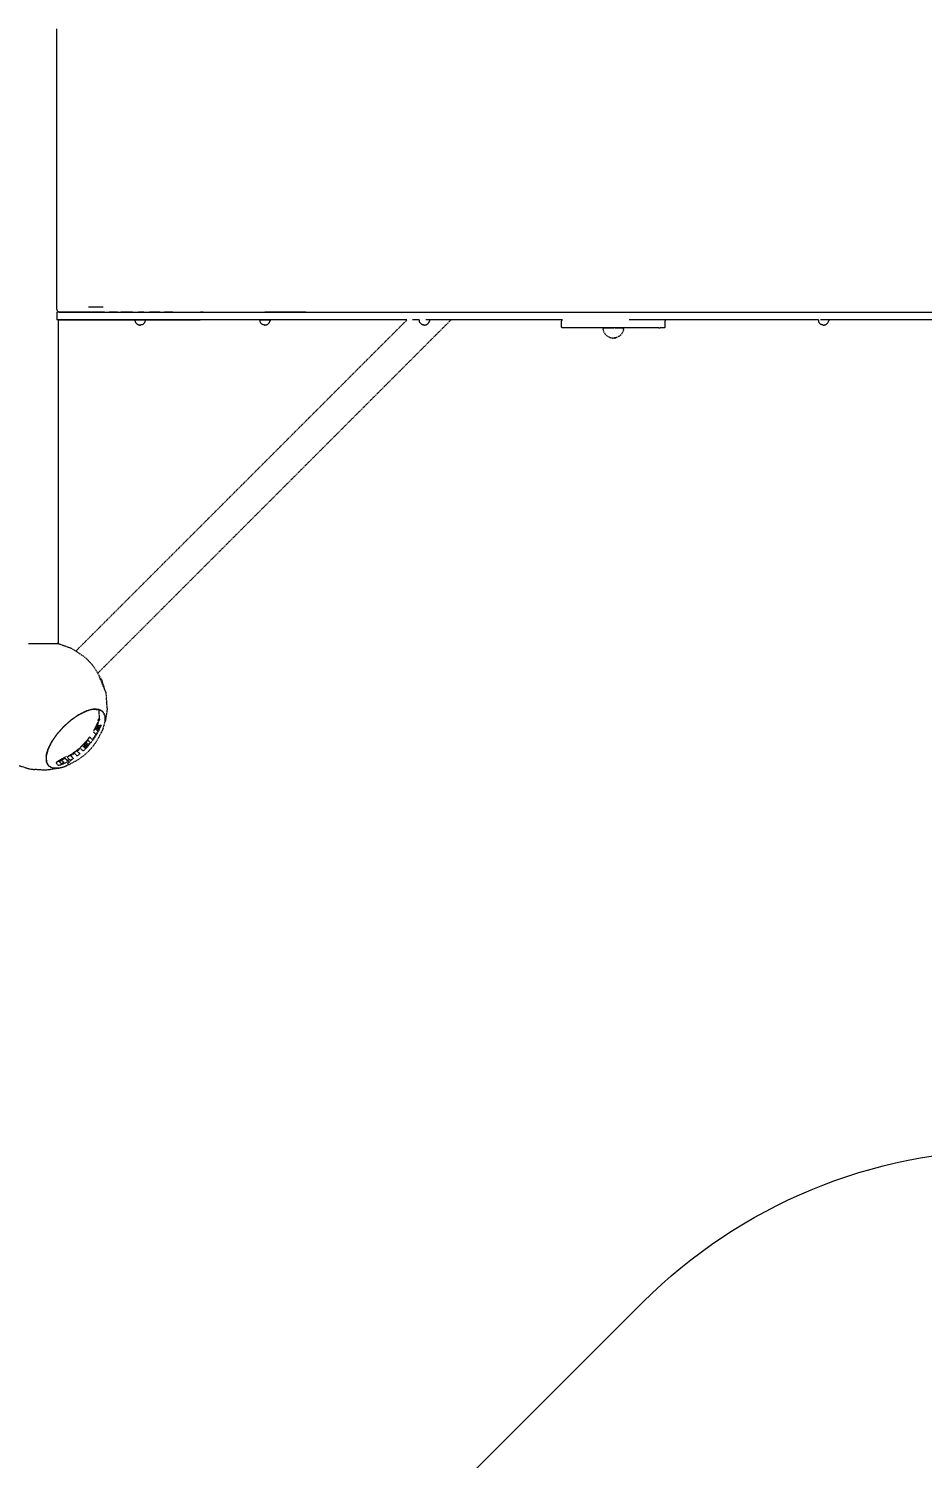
# Model space of a CAD drawing. Header units: millimetres. Extents: x -5899 to 5819, y -5159 to 4068.
# Drawn here: x 427 to 2150, y -2403 to 352 of the extents above; entities that cross this region are included whole.
import ezdxf

# ---------------------------------------------------------------- set-up
doc = ezdxf.new("R2010")
doc.units = ezdxf.units.MM
doc.linetypes.add('HIDDEN', pattern=[1.905, 1.27, -0.635])
for name, color, linetype in [('DIKOM_ЗОНА', 90, 'Continuous'), ('DIKOM_ОБЪЕКТ', 7, 'Continuous'), ('DIKOM_РАЗМЕР_ЗОНА', 7, 'Continuous'), ('DIKOM_РАЗМЕР_ОБЪЕКТА', 7, 'Continuous')]:
    doc.layers.add(name, color=color, linetype=linetype)
doc.styles.add('style1', font='arialbd.ttf', dxfattribs={"width": 0.8})
doc.dimstyles.new('1-50', dxfattribs={"dimtxt": 300, "dimasz": 200, "dimexe": 100, "dimexo": 0, "dimgap": 100, "dimtad": 1, "dimtxsty": 'style1', "dimcen": 200, "dimclrd": 7, "dimclre": 7, "dimclrt": 7, "dimadec": 1, "dimazin": 2, "dimtfac": 1, "dimtmove": 0, "dimatfit": 2, "dimfxl": 0, "dimlwd": 25, "dimlwe": 18, "dimarcsym": 0})

# ---------------------------------------------------------------- blocks, each defined once
blk = doc.blocks.new('*D1')
at = {"layer": 'Defpoints', "color": 0, "transparency": 16777216}
for p in [(-2800.5, 90.1), (3818.9, 90.1), (3818.9, -4274.7)]:
    blk.add_point(p, dxfattribs=at)
at = {"layer": 'DIKOM_РАЗМЕР_ОБЪЕКТА', "color": 7, "lineweight": 18, "transparency": 16777216}
for p, q in [((-2800.5, 90.1), (-2800.5, -4374.7)), ((3818.9, 90.1), (3818.9, -4374.7))]:
    blk.add_line(p, q, dxfattribs=at)
at = {"layer": 'DIKOM_РАЗМЕР_ОБЪЕКТА', "color": 7, "lineweight": 25, "transparency": 16777216}
blk.add_line((-2600.5, -4274.7), (3618.9, -4274.7), dxfattribs=at)
at = {"layer": 'DIKOM_РАЗМЕР_ОБЪЕКТА', "color": 7, "transparency": 16777216}
for points in [[(-2600.5, -4241.4), (-2600.5, -4308), (-2800.5, -4274.7)], [(3618.9, -4241.4), (3618.9, -4308), (3818.9, -4274.7)]]:
    blk.add_solid(points, dxfattribs=at)
at = {"layer": 'DIKOM_РАЗМЕР_ОБЪЕКТА', "color": 7, "transparency": 16777216, "insert": (471, -3996), "char_height": 300, "attachment_point": 5, "style": 'style1'}
blk.add_mtext('{\\fArial|b0|i0|c204|p34;\\H1.16667x;6600}', dxfattribs=at)
blk = doc.blocks.new('*D3')
at = {"layer": 'Defpoints', "color": 0, "transparency": 16777216}
for p in [(-4566.9, 98), (5818.9, 98), (5818.9, -5058.6)]:
    blk.add_point(p, dxfattribs=at)
at = {"layer": 'DIKOM_РАЗМЕР_ЗОНА', "color": 7, "lineweight": 18, "transparency": 16777216}
for p, q in [((-4566.9, 98), (-4566.9, -5158.6)), ((5818.9, 98), (5818.9, -5158.6))]:
    blk.add_line(p, q, dxfattribs=at)
at = {"layer": 'DIKOM_РАЗМЕР_ЗОНА', "color": 7, "lineweight": 25, "transparency": 16777216}
blk.add_line((-4366.9, -5058.6), (5618.9, -5058.6), dxfattribs=at)
at = {"layer": 'DIKOM_РАЗМЕР_ЗОНА', "color": 7, "transparency": 16777216}
for points in [[(-4366.9, -5025.3), (-4366.9, -5092), (-4566.9, -5058.6)], [(5618.9, -5025.3), (5618.9, -5092), (5818.9, -5058.6)]]:
    blk.add_solid(points, dxfattribs=at)
at = {"layer": 'DIKOM_РАЗМЕР_ЗОНА', "color": 7, "transparency": 16777216, "insert": (502, -4779.9), "char_height": 300, "attachment_point": 5, "style": 'style1'}
blk.add_mtext('{\\fArial|b0|i0|c204|p34;\\H1.16667x;10400}', dxfattribs=at)

msp = doc.modelspace()

# ---------------------------------------------------------------- linework, layer by layer
at = {"layer": 'DIKOM_ЗОНА', "color": 3, "lineweight": 15}
msp.add_lwpolyline([(4818.913, -1809.546, 0.41421356), (5818.913, -809.546), (5818.913, 970.455, 0.41421356), (4818.913, 1970.455), (2337.781, 1970.455, -0.19890839), (1630.685, 2263.337), (118.403, 3775.574, 0.41421336), (-1295.81, 3775.553), (-4274.089, 797.187, 0.41421377), (-4274.068, -617.027), (-1295.7, -3595.304, 0.4142135), (118.513, -3595.282), (1611.301, -2102.449, -0.19891628), (2318.419, -1809.546)], format="xyb", close=True, dxfattribs=at)
at = {"layer": 'DIKOM_ОБЪЕКТ', "color": 7, "linetype": 'HIDDEN', "lineweight": 15}
for p, q in [((481.943, 350.455), (482.06, 351.528)), ((481.943, -189.546), (481.943, 350.455)), ((481.97, -189.823), (482.049, -190.539)), ((482.339, -191.475), (482.578, -191.981)), ((483.143, -192.796), (483.504, -193.155)), ((542.885, -184.546), (571.094, -184.546)), ((542.885, -184.546), (568.605, -184.546)), ((482.498, -194.546), (481.943, -194.546)), ((481.943, -194.546), (481.943, -209.546)), ((482.498, -209.546), (481.943, -209.546)), ((484.05, -194.546), (482.498, -194.546)), ((484.05, -209.546), (482.498, -209.546)), ((484.499, -193.908), (483.504, -193.155)), ((486.598, -194.546), (484.05, -194.546)), ((486.598, -209.546), (484.05, -209.546)), ((484.89, -194.094), (485.283, -194.263)), ((485.042, -833.255), (485.042, -209.546)), ((486.105, -194.476), (485.283, -194.263)), ((488.109, -194.546), (485.428, -194.546)), ((485.428, -209.546), (488.109, -209.546)), ((486.105, -194.476), (486.943, -194.546)), ((490.18, -194.546), (486.598, -194.546)), ((490.18, -209.546), (486.598, -209.546)), ((486.943, -194.546), (542.885, -194.546)), ((542.885, -194.546), (486.943, -194.546)), ((488.109, -194.546), (491.535, -194.546)), ((488.109, -209.546), (491.535, -209.546)), ((494.757, -194.546), (490.18, -194.546)), ((494.757, -209.546), (490.18, -209.546)), ((491.535, -194.546), (495.622, -194.546)), ((491.535, -209.546), (495.622, -209.546)), ((500.219, -194.546), (494.757, -194.546)), ((500.219, -209.546), (494.757, -209.546)), ((495.622, -194.546), (500.386, -194.546)), ((495.622, -209.546), (500.386, -209.546)), ((506.588, -194.546), (500.219, -194.546)), ((506.588, -209.546), (500.219, -209.546)), ((500.386, -194.546), (505.811, -194.546)), ((500.386, -209.546), (505.811, -209.546)), ((505.811, -194.546), (511.763, -194.546)), ((505.811, -209.546), (511.763, -209.546)), ((513.84, -194.546), (506.588, -194.546)), ((513.84, -209.546), (506.588, -209.546)), ((511.763, -194.546), (518.253, -194.546)), ((511.763, -209.546), (518.253, -209.546)), ((521.801, -194.546), (513.84, -194.546)), ((521.801, -209.546), (513.84, -209.546)), ((518.253, -194.546), (525.271, -194.546)), ((518.253, -209.546), (525.271, -209.546)), ((518.393, -847.793), (1156.641, -209.546)), ((530.487, -194.546), (521.801, -194.546)), ((530.487, -209.546), (521.801, -209.546)), ((525.271, -194.546), (532.642, -194.546)), ((525.271, -209.546), (532.642, -209.546)), ((539.879, -194.546), (530.487, -194.546)), ((539.879, -209.546), (530.487, -209.546)), ((532.642, -194.546), (540.374, -194.546)), ((532.642, -209.546), (540.374, -209.546)), ((539.879, -194.546), (549.751, -194.546)), ((549.751, -209.546), (539.879, -209.546)), ((548.459, -194.546), (540.374, -194.546)), ((540.374, -209.546), (548.459, -209.546)), ((542.885, -194.546), (571.509, -194.546)), ((542.885, -194.546), (568.605, -194.546)), ((548.459, -194.546), (556.698, -194.546)), ((548.459, -209.546), (556.698, -209.546)), ((560.112, -194.546), (549.751, -194.546)), ((560.112, -209.546), (549.751, -209.546)), ((556.698, -194.546), (565.093, -194.546)), ((556.698, -209.546), (565.093, -209.546)), ((570.952, -194.546), (560.112, -194.546)), ((570.952, -209.546), (560.112, -209.546)), ((1241.472, -209.546), (560.501, -890.538)), ((573.642, -194.546), (565.093, -194.546)), ((565.093, -209.546), (573.642, -209.546)), ((568.605, -194.546), (593.975, -194.546)), ((570.952, -194.546), (582.006, -194.546)), ((582.006, -209.546), (570.952, -209.546)), ((571.509, -194.546), (599.772, -194.546)), ((573.642, -194.546), (582.132, -194.546)), ((573.642, -209.546), (582.132, -209.546)), ((593.279, -194.546), (582.006, -194.546)), ((593.279, -209.546), (582.006, -209.546)), ((582.132, -194.546), (590.561, -194.546)), ((582.132, -209.546), (590.561, -209.546)), ((598.933, -194.546), (590.561, -194.546)), ((590.561, -209.546), (598.933, -209.546)), ((593.279, -194.546), (604.765, -194.546)), ((604.765, -209.546), (593.279, -209.546)), ((593.975, -194.546), (619.081, -194.546)), ((598.933, -194.546), (607.039, -194.546)), ((598.933, -209.546), (607.039, -209.546)), ((599.772, -194.546), (627.739, -194.546)), ((616.185, -194.546), (604.765, -194.546)), ((616.185, -209.546), (604.765, -209.546)), ((607.039, -194.546), (614.873, -194.546)), ((607.039, -209.546), (614.873, -209.546)), ((622.441, -194.546), (614.873, -194.546)), ((614.873, -209.546), (622.441, -209.546)), ((627.537, -194.546), (616.185, -194.546)), ((627.537, -209.546), (616.185, -209.546)), ((619.081, -194.546), (643.668, -194.546)), ((622.441, -194.546), (629.557, -194.546)), ((622.441, -209.546), (629.557, -209.546)), ((627.537, -194.546), (638.823, -194.546)), ((638.823, -209.546), (627.537, -209.546)), ((627.739, -194.546), (655.127, -194.546)), ((629.557, -194.546), (636.209, -194.546)), ((629.557, -209.546), (636.209, -209.546)), ((632.153, -209.546), (632.191, -210.418)), ((632.191, -210.418), (632.305, -211.284)), ((632.305, -211.284), (632.494, -212.136)), ((632.494, -212.136), (632.757, -212.969)), ((632.757, -212.969), (633.091, -213.776)), ((633.091, -213.776), (633.495, -214.55)), ((633.647, -209.546), (633.2, -209.546)), ((633.2, -209.546), (633.647, -209.546)), ((633.495, -214.55), (633.965, -215.286)), ((634.177, -209.546), (633.647, -209.546)), ((633.647, -209.546), (634.177, -209.546)), ((633.965, -215.286), (634.497, -215.979)), ((634.776, -209.546), (634.177, -209.546)), ((634.177, -209.546), (634.776, -209.546)), ((634.497, -215.979), (635.087, -216.622)), ((635.428, -209.546), (634.776, -209.546)), ((634.776, -209.546), (635.428, -209.546)), ((635.087, -216.622), (635.731, -217.211)), ((636.121, -209.546), (635.428, -209.546)), ((635.428, -209.546), (636.121, -209.546)), ((635.731, -217.211), (636.425, -217.743)), ((636.88, -209.546), (636.121, -209.546)), ((636.121, -209.546), (636.88, -209.546)), ((636.209, -194.546), (642.408, -194.546)), ((636.209, -209.546), (642.408, -209.546)), ((636.425, -217.743), (637.161, -218.211)), ((637.698, -209.546), (636.88, -209.546)), ((636.88, -209.546), (637.698, -209.546)), ((637.936, -218.614), (637.161, -218.211)), ((638.554, -209.546), (637.698, -209.546)), ((637.698, -209.546), (638.554, -209.546)), ((637.936, -218.614), (638.744, -218.947)), ((639.429, -209.546), (638.554, -209.546)), ((638.554, -209.546), (639.429, -209.546)), ((638.744, -218.947), (639.577, -219.209)), ((649.767, -194.546), (638.823, -194.546)), ((649.767, -209.546), (638.823, -209.546)), ((640.306, -209.546), (639.429, -209.546)), ((639.429, -209.546), (640.306, -209.546)), ((640.43, -219.396), (639.577, -219.209)), ((641.218, -209.546), (640.306, -209.546)), ((640.306, -209.546), (641.218, -209.546)), ((640.43, -219.396), (641.282, -219.508)), ((642.153, -209.546), (641.218, -209.546)), ((641.218, -209.546), (642.153, -209.546)), ((641.282, -219.508), (642.153, -219.546)), ((643.088, -209.546), (642.153, -209.546)), ((642.153, -209.546), (643.088, -209.546)), ((643.025, -219.508), (642.153, -219.546)), ((648.001, -194.546), (642.408, -194.546)), ((642.408, -209.546), (648.001, -209.546)), ((643.025, -219.508), (643.89, -219.394)), ((644, -209.546), (643.088, -209.546)), ((643.088, -209.546), (644, -209.546)), ((643.668, -194.546), (667.481, -194.546)), ((644.742, -219.205), (643.89, -219.394)), ((644.878, -209.546), (644, -209.546)), ((644, -209.546), (644.878, -209.546)), ((645.574, -218.943), (644.742, -219.205)), ((645.752, -209.546), (644.878, -209.546)), ((644.878, -209.546), (645.752, -209.546)), ((646.379, -218.609), (645.574, -218.943)), ((646.609, -209.546), (645.752, -209.546)), ((645.752, -209.546), (646.609, -209.546)), ((646.379, -218.609), (647.145, -218.211)), ((647.427, -209.546), (646.609, -209.546)), ((646.609, -209.546), (647.427, -209.546)), ((647.145, -218.211), (647.882, -217.743)), ((648.185, -209.546), (647.427, -209.546)), ((647.427, -209.546), (648.185, -209.546)), ((648.575, -217.211), (647.882, -217.743)), ((648.001, -194.546), (652.937, -194.546)), ((648.001, -209.546), (652.937, -209.546)), ((648.879, -209.546), (648.185, -209.546)), ((648.185, -209.546), (648.879, -209.546)), ((649.219, -216.622), (648.575, -217.211)), ((649.531, -209.546), (648.879, -209.546)), ((648.879, -209.546), (649.531, -209.546)), ((649.809, -215.979), (649.219, -216.622)), ((650.129, -209.546), (649.531, -209.546)), ((649.531, -209.546), (650.129, -209.546)), ((649.767, -194.546), (660.36, -194.546)), ((660.36, -209.546), (649.767, -209.546)), ((650.342, -215.286), (649.809, -215.979)), ((650.659, -209.546), (650.129, -209.546)), ((650.129, -209.546), (650.659, -209.546)), ((650.811, -214.55), (650.342, -215.286)), ((651.107, -209.546), (650.659, -209.546)), ((650.659, -209.546), (651.107, -209.546)), ((651.215, -213.776), (650.811, -214.55)), ((651.55, -212.969), (651.215, -213.776)), ((651.812, -212.136), (651.55, -212.969)), ((652.001, -211.284), (651.812, -212.136)), ((652.116, -210.418), (652.001, -211.284)), ((652.153, -209.546), (652.116, -210.418)), ((652.937, -194.546), (657.267, -194.546)), ((652.937, -209.546), (657.267, -209.546)), ((655.127, -194.546), (681.653, -194.546)), ((657.267, -194.546), (660.991, -194.546)), ((657.267, -209.546), (660.991, -209.546)), ((670.612, -194.546), (660.36, -194.546)), ((670.612, -209.546), (660.36, -209.546)), ((677.519, -194.546), (660.991, -194.546)), ((660.991, -209.546), (677.519, -209.546)), ((667.481, -194.546), (690.605, -194.546)), ((680.271, -194.546), (670.612, -194.546)), ((680.271, -209.546), (670.612, -209.546)), ((677.519, -194.546), (680.047, -194.546)), ((677.519, -209.546), (680.047, -209.546)), ((680.047, -194.546), (682.952, -194.546)), ((680.047, -209.546), (682.952, -209.546)), ((680.271, -194.546), (689.255, -194.546)), ((689.255, -209.546), (680.271, -209.546)), ((681.653, -194.546), (707.283, -194.546)), ((682.952, -194.546), (686.235, -194.546)), ((682.952, -209.546), (686.235, -209.546)), ((686.235, -194.546), (689.903, -194.546)), ((686.235, -209.546), (689.903, -209.546)), ((697.646, -194.546), (689.255, -194.546)), ((697.646, -209.546), (689.255, -209.546)), ((689.903, -194.546), (694.004, -194.546)), ((689.903, -209.546), (694.004, -209.546)), ((690.605, -194.546), (2709.215, -194.546)), ((694.004, -194.546), (698.462, -194.546)), ((694.004, -209.546), (698.462, -209.546)), ((705.447, -194.546), (697.646, -194.546)), ((705.447, -209.546), (697.646, -209.546)), ((698.462, -194.546), (703.178, -194.546)), ((698.462, -209.546), (703.178, -209.546)), ((703.178, -194.546), (708.134, -194.546)), ((703.178, -209.546), (708.134, -209.546)), ((705.447, -194.546), (882.912, -194.546)), ((882.912, -209.546), (705.447, -209.546)), ((707.283, -194.546), (2725.892, -194.546)), ((708.134, -194.546), (713.392, -194.546)), ((708.134, -209.546), (713.392, -209.546)), ((713.392, -194.546), (718.836, -194.546)), ((713.392, -209.546), (718.836, -209.546)), ((718.836, -194.546), (724.351, -194.546)), ((718.836, -209.546), (724.351, -209.546)), ((724.351, -194.546), (730.011, -194.546)), ((724.351, -209.546), (730.011, -209.546)), ((730.011, -194.546), (735.785, -194.546)), ((730.011, -209.546), (735.785, -209.546)), ((735.785, -194.546), (741.542, -194.546)), ((735.785, -209.546), (741.542, -209.546)), ((741.542, -194.546), (747.185, -194.546)), ((741.542, -209.546), (747.185, -209.546)), ((747.185, -194.546), (752.775, -194.546)), ((747.185, -209.546), (752.775, -209.546)), ((752.775, -194.546), (758.322, -194.546)), ((752.775, -209.546), (758.322, -209.546)), ((763.827, -194.546), (758.322, -194.546)), ((763.827, -209.546), (758.322, -209.546)), ((763.827, -194.546), (3133.39, -194.546)), ((872.893, -209.546), (872.932, -210.418)), ((872.932, -210.418), (873.046, -211.284)), ((873.046, -211.284), (873.235, -212.136)), ((873.497, -212.969), (873.235, -212.136)), ((873.832, -213.776), (873.497, -212.969)), ((874.235, -214.55), (873.832, -213.776)), ((874.388, -209.546), (873.94, -209.546)), ((873.94, -209.546), (874.388, -209.546)), ((874.705, -215.286), (874.235, -214.55)), ((874.918, -209.546), (874.388, -209.546)), ((874.388, -209.546), (874.918, -209.546)), ((875.237, -215.979), (874.705, -215.286)), ((875.516, -209.546), (874.918, -209.546)), ((874.918, -209.546), (875.516, -209.546)), ((875.828, -216.622), (875.237, -215.979)), ((876.168, -209.546), (875.516, -209.546)), ((875.516, -209.546), (876.168, -209.546)), ((876.472, -217.211), (875.828, -216.622)), ((876.862, -209.546), (876.168, -209.546)), ((876.168, -209.546), (876.862, -209.546)), ((877.165, -217.743), (876.472, -217.211)), ((877.621, -209.546), (876.862, -209.546)), ((876.862, -209.546), (877.621, -209.546)), ((877.902, -218.211), (877.165, -217.743)), ((878.438, -209.546), (877.621, -209.546)), ((877.621, -209.546), (878.438, -209.546)), ((878.677, -218.614), (877.902, -218.211)), ((879.295, -209.546), (878.438, -209.546)), ((878.438, -209.546), (879.295, -209.546)), ((879.484, -218.947), (878.677, -218.614)), ((880.169, -209.546), (879.295, -209.546)), ((879.295, -209.546), (880.169, -209.546)), ((880.317, -219.209), (879.484, -218.947)), ((881.046, -209.546), (880.169, -209.546)), ((880.169, -209.546), (881.046, -209.546)), ((881.17, -219.396), (880.317, -219.209)), ((881.958, -209.546), (881.046, -209.546)), ((881.046, -209.546), (881.958, -209.546)), ((882.036, -219.509), (881.17, -219.396)), ((882.893, -209.546), (881.958, -209.546)), ((881.958, -209.546), (882.893, -209.546)), ((882.036, -219.509), (882.893, -219.546)), ((883.829, -209.546), (882.893, -209.546)), ((882.893, -209.546), (883.829, -209.546)), ((883.765, -219.508), (882.893, -219.546)), ((896.571, -194.546), (882.912, -194.546)), ((896.571, -209.546), (882.912, -209.546)), ((883.765, -219.508), (884.63, -219.394)), ((884.741, -209.546), (883.829, -209.546)), ((883.829, -209.546), (884.741, -209.546)), ((884.63, -219.394), (885.482, -219.205)), ((885.618, -209.546), (884.741, -209.546)), ((884.741, -209.546), (885.618, -209.546)), ((885.482, -219.205), (886.303, -218.947)), ((886.493, -209.546), (885.618, -209.546)), ((885.618, -209.546), (886.493, -209.546)), ((886.303, -218.947), (887.11, -218.614)), ((887.349, -209.546), (886.493, -209.546)), ((886.493, -209.546), (887.349, -209.546)), ((887.11, -218.614), (887.893, -218.206)), ((888.167, -209.546), (887.349, -209.546)), ((887.349, -209.546), (888.167, -209.546)), ((887.893, -218.206), (888.622, -217.743)), ((888.926, -209.546), (888.167, -209.546)), ((888.167, -209.546), (888.926, -209.546)), ((888.622, -217.743), (889.315, -217.211)), ((889.619, -209.546), (888.926, -209.546)), ((888.926, -209.546), (889.619, -209.546)), ((889.315, -217.211), (889.96, -216.622)), ((890.271, -209.546), (889.619, -209.546)), ((889.619, -209.546), (890.271, -209.546)), ((889.96, -216.622), (890.55, -215.979)), ((890.869, -209.546), (890.271, -209.546)), ((890.271, -209.546), (890.869, -209.546)), ((890.55, -215.979), (891.082, -215.286)), ((891.399, -209.546), (890.869, -209.546)), ((890.869, -209.546), (891.399, -209.546)), ((891.082, -215.286), (891.551, -214.55)), ((891.847, -209.546), (891.399, -209.546)), ((891.399, -209.546), (891.847, -209.546)), ((891.551, -214.55), (891.955, -213.776)), ((891.955, -213.776), (892.289, -212.969)), ((892.289, -212.969), (892.552, -212.136)), ((892.742, -211.284), (892.552, -212.136)), ((892.855, -210.418), (892.742, -211.284)), ((892.894, -209.546), (892.855, -210.418)), ((911.296, -194.546), (896.571, -194.546)), ((911.296, -209.546), (896.571, -209.546)), ((927.096, -194.546), (911.296, -194.546)), ((927.096, -209.546), (911.296, -209.546)), ((943.794, -194.546), (927.096, -194.546)), ((943.794, -209.546), (927.096, -209.546)), ((961.396, -194.546), (943.794, -194.546)), ((961.396, -209.546), (943.794, -209.546)), ((961.396, -194.546), (3267.76, -194.546)), ((1156.641, -209.546), (961.396, -209.546)), ((1180.103, -209.546), (1167.214, -209.546)), ((1180.103, -209.546), (1180.141, -210.418)), ((1180.141, -210.418), (1180.255, -211.284)), ((1180.255, -211.284), (1180.444, -212.136)), ((1180.707, -212.969), (1180.444, -212.136)), ((1181.041, -213.776), (1180.707, -212.969)), ((1181.445, -214.55), (1181.041, -213.776)), ((1181.915, -215.286), (1181.445, -214.55)), ((1182.447, -215.979), (1181.915, -215.286)), ((1183.037, -216.622), (1182.447, -215.979)), ((1183.681, -217.211), (1183.037, -216.622)), ((1184.374, -217.743), (1183.681, -217.211)), ((1185.111, -218.211), (1184.374, -217.743)), ((1185.886, -218.614), (1185.111, -218.211)), ((1186.694, -218.947), (1185.886, -218.614)), ((1187.527, -219.209), (1186.694, -218.947)), ((1188.379, -219.396), (1187.527, -219.209)), ((1189.245, -219.509), (1188.379, -219.396)), ((1189.245, -219.509), (1190.103, -219.546)), ((1189.245, -219.509), (1190.96, -219.509)), ((1190.96, -219.509), (1190.103, -219.546)), ((1190.96, -219.509), (1191.827, -219.396)), ((1191.827, -219.396), (1192.679, -219.209)), ((1192.679, -219.209), (1193.523, -218.943)), ((1456.374, -209.546), (1192.828, -209.546)), ((1193.523, -218.943), (1194.329, -218.609)), ((1194.329, -218.609), (1195.094, -218.211)), ((1195.094, -218.211), (1195.831, -217.743)), ((1195.831, -217.743), (1196.525, -217.211)), ((1196.525, -217.211), (1197.169, -216.622)), ((1197.169, -216.622), (1197.759, -215.979)), ((1197.759, -215.979), (1198.291, -215.286)), ((1198.291, -215.286), (1198.761, -214.55)), ((1198.761, -214.55), (1199.164, -213.776)), ((1199.164, -213.776), (1199.499, -212.969)), ((1199.499, -212.969), (1199.762, -212.136)), ((1199.951, -211.284), (1199.762, -212.136)), ((1200.065, -210.418), (1199.951, -211.284)), ((1200.103, -209.546), (1200.065, -210.418)), ((1454.527, -210.782), (1454.376, -211.546)), ((1454.376, -222.546), (1454.376, -211.546)), ((1454.527, -210.782), (1454.962, -210.132)), ((1454.962, -210.132), (1455.611, -209.698)), ((1455.611, -209.698), (1456.374, -209.546)), ((1949.585, -209.546), (1584.639, -209.546)), ((1653.142, -209.698), (1652.38, -209.546)), ((1653.686, -210.132), (1653.142, -209.698)), ((1654.119, -210.782), (1653.686, -210.132)), ((1654.119, -210.782), (1654.377, -211.546)), ((1654.377, -222.546), (1654.377, -211.546)), ((1949.585, -209.546), (1949.623, -210.418)), ((1949.623, -210.418), (1949.737, -211.284)), ((1949.737, -211.284), (1949.926, -212.136)), ((1950.189, -212.969), (1949.926, -212.136)), ((1950.524, -213.775), (1950.189, -212.969)), ((1950.927, -214.55), (1950.524, -213.775)), ((1951.397, -215.286), (1950.927, -214.55)), ((1951.929, -215.979), (1951.397, -215.286)), ((1952.519, -216.622), (1951.929, -215.979)), ((1953.163, -217.211), (1952.519, -216.622)), ((1953.857, -217.743), (1953.163, -217.211)), ((2402.233, -209.546), (1953.553, -209.546)), ((1954.593, -218.211), (1953.857, -217.743)), ((1955.368, -218.614), (1954.593, -218.211)), ((1956.175, -218.947), (1955.368, -218.614)), ((1957.009, -219.209), (1956.175, -218.947)), ((1957.861, -219.396), (1957.009, -219.209)), ((1958.713, -219.508), (1957.861, -219.396)), ((1958.713, -219.508), (1959.585, -219.546)), ((1959.585, -219.546), (1960.421, -219.509)), ((1960.457, -219.508), (1961.322, -219.394)), ((1961.322, -219.394), (1962.173, -219.205)), ((1962.173, -219.205), (1962.994, -218.947)), ((1962.994, -218.947), (1963.811, -218.609)), ((1963.811, -218.609), (1964.576, -218.211)), ((1964.576, -218.211), (1965.314, -217.743)), ((1965.314, -217.743), (1966.007, -217.211)), ((1966.007, -217.211), (1966.651, -216.622)), ((1966.651, -216.622), (1967.241, -215.979)), ((1967.241, -215.979), (1967.774, -215.286)), ((1967.774, -215.286), (1968.243, -214.55)), ((1968.243, -214.55), (1968.647, -213.775)), ((1968.647, -213.775), (1968.981, -212.969)), ((1968.981, -212.969), (1969.244, -212.136)), ((1969.433, -211.284), (1969.244, -212.136)), ((1969.547, -210.418), (1969.433, -211.284)), ((1969.585, -209.546), (1969.547, -210.418)), ((1454.633, -223.31), (1454.376, -222.546)), ((1454.633, -223.31), (1455.067, -223.96)), ((1454.633, -223.31), (1455.067, -223.96)), ((1455.067, -223.96), (1455.611, -224.393)), ((1455.611, -224.393), (1455.067, -223.96)), ((1455.611, -224.393), (1456.377, -224.546)), ((1456.816, -224.546), (1456.377, -224.546)), ((1457.784, -224.546), (1456.816, -224.546)), ((1459.278, -224.546), (1457.784, -224.546)), ((1461.325, -224.546), (1459.278, -224.546)), ((1463.956, -224.546), (1461.325, -224.546)), ((1467.04, -224.546), (1463.956, -224.546)), ((1470.448, -224.546), (1467.04, -224.546)), ((1474.247, -224.546), (1470.448, -224.546)), ((1478.399, -224.546), (1474.247, -224.546)), ((1482.795, -224.546), (1478.399, -224.546)), ((1487.433, -224.546), (1482.795, -224.546)), ((1492.34, -224.546), (1487.433, -224.546)), ((1497.415, -224.546), (1492.34, -224.546)), ((1502.593, -224.546), (1497.415, -224.546)), ((1507.94, -224.546), (1502.593, -224.546)), ((1513.381, -224.546), (1507.94, -224.546)), ((1518.828, -224.546), (1513.381, -224.546)), ((1524.296, -224.546), (1518.828, -224.546)), ((1529.796, -224.546), (1524.296, -224.546)), ((1535.295, -224.546), (1529.796, -224.546)), ((1534.453, -226.289), (1534.377, -224.546)), ((1534.453, -226.289), (1534.377, -224.546)), ((1534.681, -228.021), (1534.453, -226.289)), ((1534.681, -228.021), (1534.453, -226.289)), ((1534.681, -228.021), (1535.059, -229.726)), ((1534.681, -228.021), (1535.059, -229.726)), ((1535.159, -224.546), (1534.743, -224.546)), ((1534.743, -224.546), (1535.159, -224.546)), ((1535.159, -224.546), (1534.743, -224.546)), ((1535.159, -224.546), (1534.743, -224.546)), ((1535.059, -229.726), (1535.584, -231.391)), ((1535.059, -229.726), (1535.584, -231.391)), ((1535.159, -224.546), (1535.731, -224.546)), ((1535.159, -224.546), (1535.731, -224.546)), ((1535.731, -224.546), (1535.159, -224.546)), ((1535.731, -224.546), (1535.159, -224.546)), ((1540.778, -224.546), (1535.295, -224.546)), ((1535.584, -231.391), (1536.253, -233.005)), ((1535.584, -231.391), (1536.253, -233.005)), ((1535.731, -224.546), (1536.468, -224.546)), ((1536.468, -224.546), (1535.731, -224.546)), ((1536.468, -224.546), (1535.731, -224.546)), ((1536.468, -224.546), (1535.731, -224.546)), ((1536.253, -233.005), (1537.06, -234.554)), ((1536.253, -233.005), (1537.06, -234.554)), ((1536.468, -224.546), (1537.377, -224.546)), ((1536.468, -224.546), (1537.377, -224.546)), ((1537.377, -224.546), (1536.468, -224.546)), ((1537.377, -224.546), (1536.468, -224.546)), ((1537.06, -234.554), (1537.999, -236.026)), ((1537.06, -234.554), (1537.999, -236.026)), ((1537.377, -224.546), (1538.432, -224.546)), ((1537.377, -224.546), (1538.432, -224.546)), ((1538.432, -224.546), (1537.377, -224.546)), ((1538.432, -224.546), (1537.377, -224.546)), ((1537.999, -236.026), (1539.064, -237.411)), ((1537.999, -236.026), (1539.064, -237.411)), ((1538.432, -224.546), (1539.608, -224.546)), ((1538.432, -224.546), (1539.608, -224.546)), ((1539.608, -224.546), (1538.432, -224.546)), ((1539.608, -224.546), (1538.432, -224.546)), ((1539.064, -237.411), (1540.244, -238.698)), ((1539.064, -237.411), (1540.244, -238.698)), ((1539.608, -224.546), (1540.892, -224.546)), ((1539.608, -224.546), (1540.892, -224.546)), ((1540.892, -224.546), (1539.608, -224.546)), ((1539.608, -224.546), (1540.892, -224.546)), ((1540.244, -238.698), (1541.532, -239.877)), ((1540.244, -238.698), (1541.532, -239.877)), ((1546.26, -224.546), (1540.778, -224.546)), ((1540.892, -224.546), (1542.318, -224.546)), ((1540.892, -224.546), (1542.318, -224.546)), ((1542.318, -224.546), (1540.892, -224.546)), ((1542.318, -224.546), (1540.892, -224.546)), ((1541.532, -239.877), (1542.919, -240.94)), ((1541.532, -239.877), (1542.919, -240.94)), ((1542.318, -224.546), (1543.861, -224.546)), ((1542.318, -224.546), (1543.861, -224.546)), ((1543.861, -224.546), (1542.318, -224.546)), ((1543.861, -224.546), (1542.318, -224.546)), ((1542.919, -240.94), (1544.393, -241.877)), ((1542.919, -240.94), (1544.393, -241.877)), ((1543.861, -224.546), (1545.48, -224.546)), ((1543.861, -224.546), (1545.48, -224.546)), ((1545.48, -224.546), (1543.861, -224.546)), ((1545.48, -224.546), (1543.861, -224.546)), ((1544.393, -241.877), (1545.943, -242.681)), ((1544.393, -241.877), (1545.943, -242.681)), ((1545.48, -224.546), (1547.143, -224.546)), ((1545.48, -224.546), (1547.143, -224.546)), ((1547.143, -224.546), (1545.48, -224.546)), ((1547.143, -224.546), (1545.48, -224.546)), ((1547.557, -243.348), (1545.943, -242.681)), ((1547.557, -243.348), (1545.943, -242.681)), ((1551.741, -224.546), (1546.26, -224.546)), ((1547.143, -224.546), (1548.889, -224.546)), ((1547.143, -224.546), (1548.889, -224.546)), ((1548.889, -224.546), (1547.143, -224.546)), ((1548.889, -224.546), (1547.143, -224.546)), ((1547.557, -243.348), (1549.224, -243.87)), ((1547.557, -243.348), (1549.224, -243.87)), ((1548.889, -224.546), (1550.706, -224.546)), ((1548.889, -224.546), (1550.706, -224.546)), ((1550.706, -224.546), (1548.889, -224.546)), ((1550.706, -224.546), (1548.889, -224.546)), ((1549.224, -243.87), (1550.904, -244.242)), ((1549.224, -243.87), (1550.929, -244.247)), ((1552.551, -224.546), (1550.706, -224.546)), ((1550.706, -224.546), (1552.551, -224.546)), ((1552.551, -224.546), (1550.706, -224.546)), ((1552.551, -224.546), (1550.706, -224.546)), ((1552.661, -244.472), (1550.929, -244.247)), ((1557.224, -224.546), (1551.741, -224.546)), ((1552.551, -224.546), (1554.376, -224.546)), ((1552.551, -224.546), (1554.376, -224.546)), ((1554.376, -224.546), (1552.551, -224.546)), ((1554.376, -224.546), (1552.551, -224.546)), ((1552.661, -244.472), (1554.376, -244.546)), ((1552.661, -244.472), (1554.376, -244.546)), ((1554.376, -224.546), (1556.202, -224.546)), ((1554.376, -224.546), (1556.202, -224.546)), ((1556.202, -224.546), (1554.376, -224.546)), ((1556.202, -224.546), (1554.376, -224.546)), ((1556.12, -244.47), (1554.376, -244.546)), ((1556.12, -244.47), (1554.376, -244.546)), ((1557.849, -244.242), (1556.12, -244.47)), ((1556.12, -244.47), (1557.849, -244.242)), ((1558.047, -224.546), (1556.202, -224.546)), ((1558.047, -224.546), (1556.202, -224.546)), ((1558.047, -224.546), (1556.202, -224.546)), ((1558.047, -224.546), (1556.202, -224.546)), ((1562.706, -224.546), (1557.224, -224.546)), ((1557.849, -244.242), (1559.553, -243.864)), ((1559.553, -243.864), (1557.849, -244.242)), ((1558.047, -224.546), (1559.865, -224.546)), ((1558.047, -224.546), (1559.865, -224.546)), ((1559.865, -224.546), (1558.047, -224.546)), ((1559.865, -224.546), (1558.047, -224.546)), ((1561.217, -243.34), (1559.553, -243.864)), ((1561.217, -243.34), (1559.553, -243.864)), ((1559.865, -224.546), (1561.61, -224.546)), ((1559.865, -224.546), (1561.61, -224.546)), ((1561.61, -224.546), (1559.865, -224.546)), ((1561.61, -224.546), (1559.865, -224.546)), ((1561.217, -243.34), (1562.828, -242.673)), ((1561.217, -243.34), (1562.828, -242.673)), ((1561.61, -224.546), (1563.273, -224.546)), ((1561.61, -224.546), (1563.273, -224.546)), ((1563.273, -224.546), (1561.61, -224.546)), ((1563.273, -224.546), (1561.61, -224.546)), ((1568.189, -224.546), (1562.706, -224.546)), ((1564.377, -241.866), (1562.828, -242.673)), ((1564.377, -241.866), (1562.828, -242.673)), ((1563.273, -224.546), (1564.892, -224.546)), ((1563.273, -224.546), (1564.892, -224.546)), ((1563.273, -224.546), (1564.892, -224.546)), ((1563.273, -224.546), (1564.892, -224.546)), ((1565.848, -240.929), (1564.377, -241.866)), ((1565.848, -240.929), (1564.377, -241.866)), ((1564.892, -224.546), (1566.435, -224.546)), ((1564.892, -224.546), (1566.435, -224.546)), ((1566.435, -224.546), (1564.892, -224.546)), ((1566.435, -224.546), (1564.892, -224.546)), ((1567.22, -239.877), (1565.848, -240.929)), ((1567.22, -239.877), (1565.848, -240.929)), ((1566.435, -224.546), (1567.861, -224.546)), ((1566.435, -224.546), (1567.861, -224.546)), ((1566.435, -224.546), (1567.861, -224.546)), ((1567.861, -224.546), (1566.435, -224.546)), ((1568.509, -238.698), (1567.22, -239.877)), ((1568.509, -238.698), (1567.22, -239.877)), ((1567.861, -224.546), (1569.144, -224.546)), ((1567.861, -224.546), (1569.144, -224.546)), ((1569.144, -224.546), (1567.861, -224.546)), ((1567.861, -224.546), (1569.144, -224.546)), ((1573.675, -224.546), (1568.189, -224.546)), ((1569.69, -237.411), (1568.509, -238.698)), ((1569.69, -237.411), (1568.509, -238.698)), ((1569.144, -224.546), (1570.321, -224.546)), ((1569.144, -224.546), (1570.321, -224.546)), ((1570.321, -224.546), (1569.144, -224.546)), ((1570.321, -224.546), (1569.144, -224.546)), ((1570.753, -236.026), (1569.69, -237.411)), ((1570.753, -236.026), (1569.69, -237.411)), ((1570.321, -224.546), (1571.376, -224.546)), ((1570.321, -224.546), (1571.376, -224.546)), ((1571.376, -224.546), (1570.321, -224.546)), ((1571.376, -224.546), (1570.321, -224.546)), ((1571.692, -234.554), (1570.753, -236.026)), ((1571.692, -234.554), (1570.753, -236.026)), ((1572.285, -224.546), (1571.376, -224.546)), ((1572.285, -224.546), (1571.376, -224.546)), ((1572.285, -224.546), (1571.376, -224.546)), ((1572.285, -224.546), (1571.376, -224.546)), ((1572.5, -233.005), (1571.692, -234.554)), ((1572.5, -233.005), (1571.692, -234.554)), ((1572.285, -224.546), (1573.022, -224.546)), ((1572.285, -224.546), (1573.022, -224.546)), ((1573.022, -224.546), (1572.285, -224.546)), ((1573.022, -224.546), (1572.285, -224.546)), ((1573.168, -231.391), (1572.5, -233.005)), ((1573.168, -231.391), (1572.5, -233.005)), ((1573.594, -224.546), (1573.022, -224.546)), ((1573.022, -224.546), (1573.594, -224.546)), ((1573.594, -224.546), (1573.022, -224.546)), ((1573.594, -224.546), (1573.022, -224.546)), ((1573.694, -229.726), (1573.168, -231.391)), ((1573.694, -229.726), (1573.168, -231.391)), ((1573.594, -224.546), (1574.011, -224.546)), ((1573.594, -224.546), (1574.011, -224.546)), ((1574.011, -224.546), (1573.594, -224.546)), ((1574.011, -224.546), (1573.594, -224.546)), ((1579.178, -224.546), (1573.675, -224.546)), ((1574.073, -228.021), (1573.694, -229.726)), ((1574.073, -228.021), (1573.694, -229.726)), ((1574.073, -228.021), (1574.301, -226.289)), ((1574.073, -228.021), (1574.301, -226.289)), ((1574.301, -226.289), (1574.377, -224.546)), ((1574.301, -226.289), (1574.377, -224.546)), ((1584.682, -224.546), (1579.178, -224.546)), ((1590.152, -224.546), (1584.682, -224.546)), ((1595.592, -224.546), (1590.152, -224.546)), ((1601.021, -224.546), (1595.592, -224.546)), ((1606.352, -224.546), (1601.021, -224.546)), ((1611.516, -224.546), (1606.352, -224.546)), ((1616.575, -224.546), (1611.516, -224.546)), ((1621.463, -224.546), (1616.575, -224.546)), ((1626.084, -224.546), (1621.463, -224.546)), ((1630.464, -224.546), (1626.084, -224.546)), ((1634.598, -224.546), (1630.464, -224.546)), ((1638.382, -224.546), (1634.598, -224.546)), ((1641.776, -224.546), (1638.382, -224.546)), ((1641.776, -224.546), (1644.848, -224.546)), ((1647.468, -224.546), (1644.848, -224.546)), ((1649.504, -224.546), (1647.468, -224.546)), ((1650.988, -224.546), (1649.504, -224.546)), ((1651.946, -224.546), (1650.988, -224.546)), ((1652.376, -224.546), (1651.946, -224.546)), ((1653.037, -224.393), (1652.376, -224.546)), ((1653.037, -224.393), (1653.792, -223.96)), ((1653.792, -223.96), (1653.037, -224.393)), ((1653.792, -223.96), (1654.225, -223.31)), ((1654.225, -223.31), (1654.377, -222.546)), ((427.045, -833.255), (427.911, -833.255)), ((427.911, -833.255), (428.922, -833.255)), ((428.922, -833.255), (430.074, -833.255)), ((430.074, -833.255), (431.36, -833.255)), ((431.36, -833.255), (432.898, -833.255)), ((432.898, -833.255), (434.299, -833.255)), ((434.299, -833.255), (435.93, -833.255)), ((435.93, -833.255), (437.672, -833.255)), ((437.672, -833.255), (439.527, -833.255)), ((439.527, -833.255), (441.702, -833.255)), ((441.702, -833.255), (443.575, -833.255)), ((443.575, -833.255), (445.738, -833.255)), ((445.738, -833.255), (447.986, -833.255)), ((447.986, -833.255), (451.372, -833.255)), ((451.372, -833.255), (452.723, -833.255)), ((452.723, -833.255), (455.192, -833.255)), ((455.192, -833.255), (457.701, -833.255)), ((457.701, -833.255), (460.22, -833.255)), ((460.22, -833.255), (462.728, -833.255)), ((462.728, -833.255), (465.201, -833.255)), ((465.201, -833.255), (467.641, -833.255)), ((467.641, -833.255), (470.006, -833.255)), ((470.006, -833.255), (473.18, -833.255)), ((473.18, -833.255), (474.348, -833.255)), ((474.348, -833.255), (476.265, -833.255)), ((476.265, -833.255), (478.001, -833.255)), ((478.001, -833.255), (479.563, -833.255)), ((479.563, -833.255), (480.949, -833.255)), ((480.949, -833.255), (482.157, -833.255)), ((483.174, -833.255), (482.157, -833.255)), ((483.174, -833.255), (483.98, -833.255)), ((483.606, -833.255), (486.255, -833.69)), ((484.02, -833.255), (483.606, -833.255)), ((483.98, -833.255), (484.565, -833.255)), ((484.586, -833.255), (484.02, -833.255)), ((486.255, -833.69), (508.08, -841.582)), ((508.08, -841.582), (521.908, -849.911)), ((521.908, -849.911), (535.668, -859.466)), ((535.668, -859.466), (539.058, -862.399)), ((539.058, -862.399), (551.33, -875.733)), ((551.33, -875.733), (553.168, -878.215)), ((553.168, -878.215), (568.927, -904.699)), ((563.015, -895.22), (563.732, -896.828)), ((575.625, -925.767), (563.732, -896.828)), ((575.625, -925.767), (568.927, -904.699)), ((575.625, -925.767), (577.465, -937.339)), ((523.683, -970.522), (538.074, -963.371)), ((524.057, -970.396), (538.523, -963.286)), ((538.523, -963.286), (524.972, -970.01)), ((537.945, -963.57), (532.006, -966.489)), ((551.453, -959.743), (538.074, -963.371)), ((551.617, -959.79), (538.523, -963.286)), ((538.523, -963.286), (539.457, -963.064)), ((551.617, -959.79), (539.457, -963.064)), ((551.483, -959.827), (545.759, -961.354)), ((551.453, -959.743), (562.666, -960.04)), ((562.44, -960.162), (551.617, -959.79)), ((551.617, -959.79), (552.218, -959.822)), ((562.324, -960.158), (551.66, -959.792)), ((562.44, -960.162), (552.218, -959.822)), ((552.218, -959.822), (562.573, -960.266)), ((570.249, -964.396), (562.44, -960.162)), ((562.446, -960.165), (563.201, -960.575)), ((562.573, -960.266), (563.382, -978.361)), ((570.344, -964.491), (562.573, -960.266)), ((570.336, -964.232), (562.666, -960.04)), ((570.336, -964.232), (574.683, -972.317)), ((578.922, -957.958), (577.382, -970.029)), ((578.922, -957.958), (577.465, -937.339)), ((494.728, -993.404), (509.047, -980.664)), ((494.878, -993.355), (509.173, -980.647)), ((509.711, -980.395), (494.962, -993.461)), ((509.047, -980.664), (523.683, -970.522)), ((509.173, -980.647), (524.057, -970.396)), ((509.173, -980.647), (509.711, -980.395)), ((524.057, -970.396), (509.711, -980.395)), ((523.577, -970.727), (520.461, -972.872)), ((524.057, -970.396), (524.972, -970.01)), ((556.292, -997.602), (559.189, -991.792)), ((560.591, -984.973), (556.607, -993.766)), ((556.927, -998.237), (559.317, -991.5)), ((561.016, -985.1), (557.03, -993.9)), ((567.024, -991.109), (557.489, -1008.301)), ((559.189, -991.792), (561.788, -985.872)), ((559.996, -995.024), (562.022, -990.636)), ((560.42, -995.192), (562.454, -990.786)), ((560.591, -984.973), (561.016, -985.1)), ((561.405, -985.489), (561.016, -985.1)), ((563.357, -991.69), (561.323, -996.094)), ((561.788, -985.872), (561.405, -985.489)), ((561.437, -985.52), (562.5, -982.477)), ((561.496, -980.671), (561.456, -981.536)), ((561.601, -982.134), (561.456, -981.536)), ((561.528, -980.482), (561.756, -979.656)), ((561.756, -979.656), (562.156, -978.836)), ((561.879, -982.399), (562.318, -982.518)), ((561.926, -980.778), (561.886, -981.657)), ((561.886, -981.657), (562.032, -982.252)), ((561.926, -980.778), (562.186, -979.762)), ((562.022, -990.636), (562.454, -990.786)), ((562.588, -978.364), (562.156, -978.836)), ((562.186, -979.762), (562.6, -978.919)), ((562.454, -990.786), (562.911, -991.244)), ((563.036, -978.455), (562.6, -978.919)), ((562.703, -982.431), (563.139, -981.972)), ((562.911, -991.244), (563.357, -991.69)), ((562.978, -978.268), (563.422, -978.37)), ((563.139, -981.972), (563.555, -981.131)), ((565.312, -991.234), (563.179, -996.041)), ((563.345, -999.302), (567.024, -991.109)), ((563.555, -981.131), (563.81, -980.141)), ((566.209, -990.295), (563.614, -996.215)), ((563.854, -979.253), (563.709, -978.644)), ((563.854, -979.253), (563.81, -980.141)), ((565.312, -991.234), (565.763, -990.147)), ((565.763, -990.147), (566.209, -990.295)), ((566.209, -990.295), (566.625, -990.71)), ((567.024, -991.109), (566.625, -990.71)), ((574.654, -972.63), (570.344, -964.491)), ((571.139, -996.997), (574.859, -983.74)), ((572.107, -967.821), (574.475, -972.185)), ((574.475, -972.185), (574.654, -972.63)), ((574.855, -982.984), (574.654, -972.63)), ((574.683, -972.317), (574.782, -979.246)), ((574.855, -982.984), (574.859, -983.74)), ((577.382, -970.029), (574.858, -983.694)), ((471.871, -1022.575), (482.146, -1007.665)), ((472.101, -1021.995), (482.079, -1007.639)), ((482.146, -1007.665), (472.305, -1022.1)), ((472.305, -1022.1), (482.309, -1007.673)), ((482.079, -1007.639), (494.728, -993.404)), ((482.146, -1007.665), (494.878, -993.355)), ((494.962, -993.461), (482.309, -1007.673)), ((539.886, -1021.177), (541.118, -1018.972)), ((541.187, -1017.985), (541.034, -1018.401)), ((541.118, -1018.972), (542.249, -1020.103)), ((541.463, -1017.551), (541.187, -1017.985)), ((541.538, -1018.237), (541.382, -1018.657)), ((542.762, -1015.886), (541.463, -1017.551)), ((541.465, -1019.236), (542.607, -1020.378)), ((541.538, -1018.237), (541.812, -1017.809)), ((543.461, -1015.686), (541.812, -1017.809)), ((543.101, -1015.443), (542.762, -1015.886)), ((544.788, -1013.18), (543.101, -1015.443)), ((545.15, -1013.421), (543.461, -1015.686)), ((544.788, -1013.18), (545.15, -1013.421)), ((546.525, -1014.795), (545.15, -1013.421)), ((547.844, -1016.116), (546.525, -1014.795)), ((547.844, -1016.116), (549.26, -1017.531)), ((552.816, -1017.163), (548.314, -1023.25)), ((549.26, -1017.531), (550.532, -1018.804)), ((553.178, -1014.215), (550.199, -1018.471)), ((553.581, -1014.448), (550.532, -1018.804)), ((552.042, -1003.045), (553.247, -1004.25)), ((553.989, -998.748), (552.201, -1001.895)), ((552.433, -1003.244), (553.644, -1004.456)), ((557.03, -993.9), (552.593, -1002.091)), ((552.816, -1017.163), (557.372, -1010.192)), ((553.247, -1004.25), (554.398, -1005.401)), ((556.242, -1009.442), (553.298, -1014.036)), ((556.65, -1009.667), (553.581, -1014.448)), ((553.644, -1004.456), (554.798, -1005.61)), ((556.607, -993.766), (553.989, -998.748)), ((554.398, -1005.401), (555.806, -1006.81)), ((554.798, -1005.61), (556.21, -1007.022)), ((555.806, -1006.81), (557.077, -1008.081)), ((556.21, -1007.022), (557.489, -1008.301)), ((557.277, -998.588), (556.292, -997.602)), ((556.553, -1009.137), (556.967, -1009.365)), ((564.002, -1011.232), (556.972, -1023.706)), ((557.077, -1008.081), (557.489, -1008.301)), ((557.117, -1009.512), (557.826, -1008.38)), ((557.558, -1008.807), (557.169, -1009.564)), ((558.221, -999.531), (557.277, -998.588)), ((558.292, -1008.134), (557.825, -1008.38)), ((557.884, -999.194), (559.996, -995.024)), ((558.221, -999.531), (560.42, -995.192)), ((558.292, -1008.134), (558.838, -1007.577)), ((558.838, -1007.577), (559.404, -1006.741)), ((561.323, -996.094), (559.125, -1000.436)), ((559.946, -1001.257), (559.125, -1000.436)), ((563.345, -999.302), (559.404, -1006.741)), ((560.719, -1002.029), (559.946, -1001.257)), ((563.179, -996.041), (560.37, -1001.681)), ((563.614, -996.215), (560.719, -1002.029)), ((564.002, -1011.232), (571.139, -996.997)), ((571.105, -997.083), (567.087, -1005.081)), ((461.263, -1049.444), (465.003, -1036.12)), ((461.263, -1050.158), (464.752, -1037.06)), ((464.752, -1037.06), (461.449, -1049.593)), ((464.752, -1037.06), (471.871, -1022.575)), ((464.752, -1037.06), (465.168, -1036.335)), ((465.127, -1036.298), (464.753, -1037.06)), ((465.003, -1036.12), (472.101, -1021.995)), ((471.871, -1022.575), (465.168, -1036.335)), ((471.871, -1022.575), (472.305, -1022.1)), ((509.645, -1046.753), (502.982, -1050.929)), ((509.645, -1046.753), (506.954, -1048.524)), ((517.586, -1041.072), (509.645, -1046.753)), ((509.645, -1046.753), (509.865, -1047.129)), ((514.973, -1043.568), (509.865, -1047.129)), ((510.707, -1047.971), (513.251, -1046.242)), ((513.251, -1046.242), (515.671, -1044.518)), ((514.973, -1043.568), (518.838, -1040.65)), ((515.671, -1044.518), (516.623, -1045.471)), ((516.623, -1045.471), (517.546, -1046.393)), ((517.546, -1046.393), (519.189, -1048.038)), ((517.586, -1041.072), (518.341, -1040.489)), ((518.341, -1040.489), (524.263, -1035.578)), ((518.838, -1040.65), (524.542, -1035.909)), ((520.896, -1040.517), (523.235, -1038.594)), ((521.843, -1041.465), (520.896, -1040.517)), ((520.942, -1040.479), (521.571, -1041.109)), ((522.497, -1042.034), (521.571, -1041.109)), ((522.769, -1042.392), (521.843, -1041.465)), ((522.497, -1042.034), (523.363, -1042.901)), ((522.769, -1042.392), (523.678, -1043.3)), ((523.235, -1038.594), (525.382, -1036.749)), ((523.363, -1042.901), (524.189, -1043.727)), ((523.678, -1043.3), (524.54, -1044.163)), ((524.008, -1047.414), (526.125, -1045.748)), ((525.839, -1045.377), (524.189, -1043.727)), ((524.263, -1035.578), (524.679, -1035.994)), ((524.263, -1035.578), (524.542, -1035.909)), ((526.125, -1045.748), (524.54, -1044.163)), ((524.968, -1036.335), (524.542, -1035.909)), ((525.1, -1036.415), (524.679, -1035.994)), ((525.382, -1036.749), (524.968, -1036.335)), ((536.96, -1046.548), (525.056, -1055.569)), ((525.1, -1036.415), (525.382, -1036.749)), ((525.839, -1045.377), (526.125, -1045.748)), ((526.378, -1034.357), (526.666, -1034.683)), ((526.666, -1034.683), (527.874, -1035.892)), ((528.423, -1031.814), (526.735, -1033.406)), ((529.207, -1031.666), (527.024, -1033.728)), ((527.874, -1035.892), (528.458, -1036.476)), ((530.128, -1030.18), (528.423, -1031.814)), ((528.458, -1036.476), (529.026, -1037.044)), ((529.026, -1037.044), (529.746, -1037.764)), ((531.358, -1029.573), (529.207, -1031.666)), ((529.746, -1037.764), (530.438, -1038.456)), ((531.789, -1028.523), (530.128, -1030.18)), ((530.438, -1038.456), (531.724, -1039.743)), ((533.454, -1027.418), (531.358, -1029.573)), ((531.724, -1039.743), (532.124, -1039.862)), ((533.562, -1026.672), (531.789, -1028.523)), ((531.968, -1030.484), (533.391, -1029.026)), ((532.951, -1031.468), (531.968, -1030.484)), ((532.722, -1039.708), (532.124, -1039.862)), ((532.639, -1031.155), (533.892, -1032.409)), ((532.722, -1039.708), (533.438, -1039.307)), ((533.575, -1032.092), (532.736, -1031.253)), ((533.892, -1032.409), (532.951, -1031.468)), ((534.81, -1027.565), (533.391, -1029.026)), ((533.438, -1039.307), (534.172, -1038.715)), ((535.494, -1025.22), (533.454, -1027.418)), ((536.565, -1023.413), (533.562, -1026.672)), ((538.734, -1023.172), (533.575, -1032.092)), ((533.575, -1032.092), (536.756, -1028.806)), ((533.575, -1032.092), (533.892, -1032.409)), ((540.167, -1025.707), (533.892, -1032.409)), ((537.085, -1029.109), (533.892, -1032.409)), ((533.892, -1032.409), (537.123, -1035.858)), ((533.892, -1032.409), (536.4, -1034.918)), ((533.892, -1032.409), (534.797, -1033.314)), ((534.172, -1038.715), (537.123, -1035.858)), ((534.797, -1033.314), (535.339, -1032.801)), ((535.619, -1034.136), (534.797, -1033.314)), ((534.81, -1027.565), (536.194, -1026.069)), ((535.851, -1032.273), (535.339, -1032.801)), ((539.439, -1020.73), (535.494, -1025.22)), ((536.4, -1034.918), (535.619, -1034.136)), ((535.851, -1032.273), (536.889, -1031.167)), ((537.86, -1032.774), (536.073, -1034.591)), ((536.073, -1034.591), (536.4, -1034.918)), ((536.194, -1026.069), (540.204, -1021.494)), ((538.532, -1032.739), (536.4, -1034.918)), ((537.123, -1035.858), (536.4, -1034.918)), ((536.565, -1023.413), (539.1, -1020.46)), ((539.825, -1025.417), (536.756, -1028.806)), ((536.889, -1031.167), (537.998, -1030.006)), ((547.923, -1035.605), (536.96, -1046.548)), ((540.167, -1025.707), (537.085, -1029.109)), ((537.123, -1035.858), (539.992, -1032.91)), ((539.607, -1030.923), (537.86, -1032.774)), ((539.092, -1028.829), (537.998, -1030.006)), ((540.619, -1030.511), (538.532, -1032.739)), ((539.092, -1028.829), (540.095, -1027.704)), ((539.1, -1020.46), (539.439, -1020.73)), ((539.824, -1021.114), (539.439, -1020.73)), ((541.009, -1029.396), (539.607, -1030.923)), ((540.204, -1021.494), (539.824, -1021.114)), ((539.825, -1025.417), (540.167, -1025.707)), ((539.992, -1032.91), (542.777, -1029.871)), ((540.095, -1027.704), (541.072, -1026.612)), ((540.167, -1025.707), (540.629, -1026.168)), ((544.635, -1025.927), (540.619, -1030.511)), ((540.629, -1026.168), (541.072, -1026.612)), ((544.275, -1025.636), (541.009, -1029.396)), ((542.249, -1020.103), (543.36, -1021.216)), ((542.607, -1020.378), (543.717, -1021.489)), ((542.777, -1029.871), (545.466, -1026.758)), ((543.36, -1021.216), (544.868, -1022.724)), ((543.717, -1021.489), (545.217, -1022.988)), ((544.275, -1025.636), (544.635, -1025.927)), ((545.052, -1026.345), (544.635, -1025.927)), ((544.868, -1022.724), (546.17, -1024.026)), ((545.466, -1026.758), (545.052, -1026.345)), ((545.217, -1022.988), (546.538, -1024.31)), ((546.17, -1024.026), (546.538, -1024.31)), ((547.25, -1024.233), (546.824, -1024.39)), ((547.25, -1024.233), (547.768, -1023.842)), ((547.768, -1023.842), (548.314, -1023.25)), ((556.972, -1023.706), (547.923, -1035.605)), ((406.372, -1067.526), (427.418, -1074.222)), ((427.418, -1074.222), (439.046, -1075.989)), ((461.263, -1049.444), (461.272, -1050.122)), ((461.263, -1050.158), (461.449, -1049.593)), ((461.263, -1050.158), (461.642, -1060.957)), ((461.263, -1050.158), (461.653, -1060.703)), ((461.28, -1050.643), (461.426, -1060.886)), ((461.426, -1060.886), (465.772, -1068.971)), ((465.868, -1068.747), (461.642, -1060.957)), ((465.868, -1068.747), (461.653, -1060.703)), ((465.963, -1068.842), (461.653, -1060.703)), ((465.772, -1068.971), (473.443, -1073.163)), ((465.963, -1068.842), (473.734, -1073.067)), ((484.656, -1073.461), (471.737, -1075.85)), ((480.141, -1073.341), (473.443, -1073.163)), ((484.089, -1073.51), (473.734, -1073.067)), ((481.156, -1061.923), (480.548, -1062.916)), ((480.548, -1062.916), (480.552, -1063.365)), ((481.115, -1062.52), (480.631, -1063.48)), ((480.631, -1063.48), (480.884, -1064.195)), ((480.884, -1064.195), (481.317, -1064.629)), ((482.429, -1061.452), (481.115, -1062.52)), ((482.394, -1060.973), (481.156, -1061.923)), ((481.317, -1064.629), (481.74, -1065.052)), ((481.74, -1065.052), (482.714, -1066.026)), ((482.394, -1060.973), (484.493, -1060.428)), ((484.493, -1060.428), (482.429, -1061.452)), ((499.766, -1050.912), (482.472, -1060.926)), ((482.472, -1060.926), (484.493, -1060.428)), ((482.714, -1066.026), (483.626, -1066.938)), ((483.626, -1066.938), (484.462, -1067.308)), ((484.089, -1073.51), (496.85, -1070.268)), ((499.766, -1050.912), (484.376, -1059.999)), ((497.484, -1054.053), (484.376, -1059.999)), ((484.462, -1067.308), (485.978, -1067.381)), ((491.14, -1057.63), (484.493, -1060.428)), ((484.656, -1073.461), (490.153, -1071.97)), ((485.978, -1067.381), (488.033, -1067.068)), ((489.07, -1059.658), (486.474, -1060.73)), ((488.348, -1062.604), (486.474, -1060.73)), ((487.433, -1061.689), (486.474, -1060.73)), ((487.303, -1061.254), (486.69, -1060.641)), ((488.214, -1062.166), (487.303, -1061.254)), ((488.348, -1062.604), (487.433, -1061.689)), ((488.033, -1067.068), (490.406, -1066.343)), ((488.214, -1062.166), (489.521, -1063.475)), ((488.348, -1062.604), (489.66, -1063.917)), ((491.648, -1058.527), (489.07, -1059.658)), ((489.521, -1063.475), (490.715, -1064.668)), ((489.66, -1063.917), (490.859, -1065.116)), ((490.406, -1066.343), (497.226, -1063.473)), ((492.746, -1063.835), (490.715, -1064.668)), ((490.715, -1064.668), (490.859, -1065.116)), ((493.455, -1064.044), (490.859, -1065.116)), ((497.654, -1054.458), (491.14, -1057.63)), ((491.648, -1058.527), (492.604, -1059.484)), ((492.604, -1059.484), (493.519, -1060.399)), ((492.746, -1063.835), (493.298, -1063.602)), ((493.298, -1063.602), (494.344, -1063.144)), ((496.034, -1062.915), (493.455, -1064.044)), ((493.519, -1060.399), (494.364, -1061.244)), ((493.682, -1062.199), (494.346, -1061.906)), ((493.682, -1062.199), (493.838, -1062.637)), ((494.503, -1062.344), (493.838, -1062.637)), ((494.217, -1063.017), (493.838, -1062.637)), ((494.584, -1063.385), (494.217, -1063.017)), ((494.346, -1061.906), (494.815, -1061.696)), ((494.364, -1061.244), (495.166, -1062.047)), ((495.166, -1062.047), (494.503, -1062.344)), ((494.584, -1063.385), (495.251, -1063.091)), ((495.251, -1063.091), (495.913, -1062.794)), ((496.85, -1070.268), (511.336, -1063.322)), ((497.226, -1063.473), (503.577, -1060.383)), ((497.403, -1070.004), (498.035, -1069.832)), ((498.835, -1055.405), (497.484, -1054.053)), ((497.484, -1054.053), (497.654, -1054.458)), ((500.298, -1057.102), (497.654, -1054.458)), ((499.013, -1055.817), (497.654, -1054.458)), ((505.614, -1066.066), (498.035, -1069.832)), ((500.116, -1056.686), (498.835, -1055.405)), ((500.298, -1057.102), (499.013, -1055.817)), ((500.116, -1056.686), (500.948, -1057.52)), ((500.298, -1057.102), (501.133, -1057.938)), ((500.948, -1057.52), (501.738, -1058.309)), ((501.133, -1057.938), (501.926, -1058.731)), ((501.738, -1058.309), (502.512, -1057.902)), ((501.738, -1058.309), (501.926, -1058.731)), ((501.902, -1052.153), (502.046, -1051.757)), ((502.702, -1058.324), (501.926, -1058.731)), ((502.011, -1052.46), (502.201, -1052.859)), ((502.424, -1051.331), (502.046, -1051.757)), ((502.201, -1052.859), (503.263, -1053.922)), ((502.592, -1051.745), (502.223, -1052.175)), ((502.982, -1050.929), (502.424, -1051.331)), ((502.512, -1057.902), (503.279, -1057.493)), ((503.175, -1051.322), (502.592, -1051.745)), ((502.629, -1064.883), (511.632, -1055.903)), ((503.473, -1057.912), (502.702, -1058.324)), ((502.804, -1059.61), (503.583, -1059.201)), ((503.198, -1060.003), (502.804, -1059.61)), ((503.382, -1059.954), (503.006, -1059.576)), ((505.202, -1050.117), (503.175, -1051.322)), ((503.577, -1060.383), (503.198, -1060.003)), ((503.263, -1053.922), (504.279, -1054.939)), ((503.725, -1057.939), (503.279, -1057.493)), ((503.279, -1057.493), (503.473, -1057.912)), ((503.382, -1059.954), (503.577, -1060.383)), ((503.92, -1058.36), (503.473, -1057.912)), ((503.583, -1059.201), (504.351, -1058.791)), ((504.154, -1058.368), (503.725, -1057.939)), ((504.351, -1058.791), (503.92, -1058.36)), ((504.154, -1058.368), (504.351, -1058.791)), ((504.279, -1054.939), (505.793, -1056.454)), ((507.164, -1048.906), (505.202, -1050.117)), ((505.793, -1056.454), (507.155, -1057.814)), ((507.92, -1057.874), (507.442, -1057.917)), ((507.601, -1048.42), (508.879, -1049.698)), ((509.099, -1050.088), (507.814, -1048.802)), ((507.92, -1057.874), (508.532, -1057.681)), ((508.532, -1057.681), (509.204, -1057.352)), ((508.879, -1049.698), (510.102, -1050.921)), ((510.324, -1051.314), (509.099, -1050.088)), ((509.204, -1057.352), (511.237, -1056.146)), ((509.865, -1047.129), (510.289, -1047.552)), ((510.102, -1050.921), (511.757, -1052.577)), ((510.289, -1047.552), (510.707, -1047.971)), ((510.324, -1051.314), (512.022, -1053.013)), ((511.237, -1056.146), (513.195, -1054.939)), ((511.336, -1063.322), (525.056, -1055.569)), ((511.757, -1052.577), (513.287, -1054.107)), ((512.022, -1053.013), (513.522, -1054.513)), ((513.287, -1054.107), (513.522, -1054.513)), ((519.189, -1048.038), (520.634, -1049.483)), ((521.737, -1049.13), (524.008, -1047.414)), ((459.628, -1077.452), (439.046, -1075.989)), ((471.737, -1075.85), (459.628, -1077.452))]:
    msp.add_line(p, q, dxfattribs=at)

# ---------------------------------------------------------------- dimensions: what is measured, and where the dimension line sits
at = {"layer": 'DIKOM_РАЗМЕР_ЗОНА'}
dim = msp.add_linear_dim(base=(5818.913, -5058.623), p1=(-4566.94, 98.042), p2=(5818.913, 98.042), angle=180, text='{\\fArial|b0|i0|c204|p34;\\H1.16667x;10400}', dimstyle='1-50', dxfattribs=at)
dim.commit()
dim.dimension.update_dxf_attribs({"geometry": '*D3', "text_midpoint": (501.967, -5058.623), "dimtype": 160})
at = {"layer": 'DIKOM_РАЗМЕР_ОБЪЕКТА'}
dim = msp.add_linear_dim(base=(3818.913, -4274.707), p1=(-2800.515, 90.069), p2=(3818.913, 90.069), angle=180, text='{\\fArial|b0|i0|c204|p34;\\H1.16667x;6600}', dimstyle='1-50', dxfattribs=at)
dim.commit()
dim.dimension.update_dxf_attribs({"geometry": '*D1', "text_midpoint": (470.966, -4274.707), "dimtype": 160})

doc.saveas('drawing.dxf')
